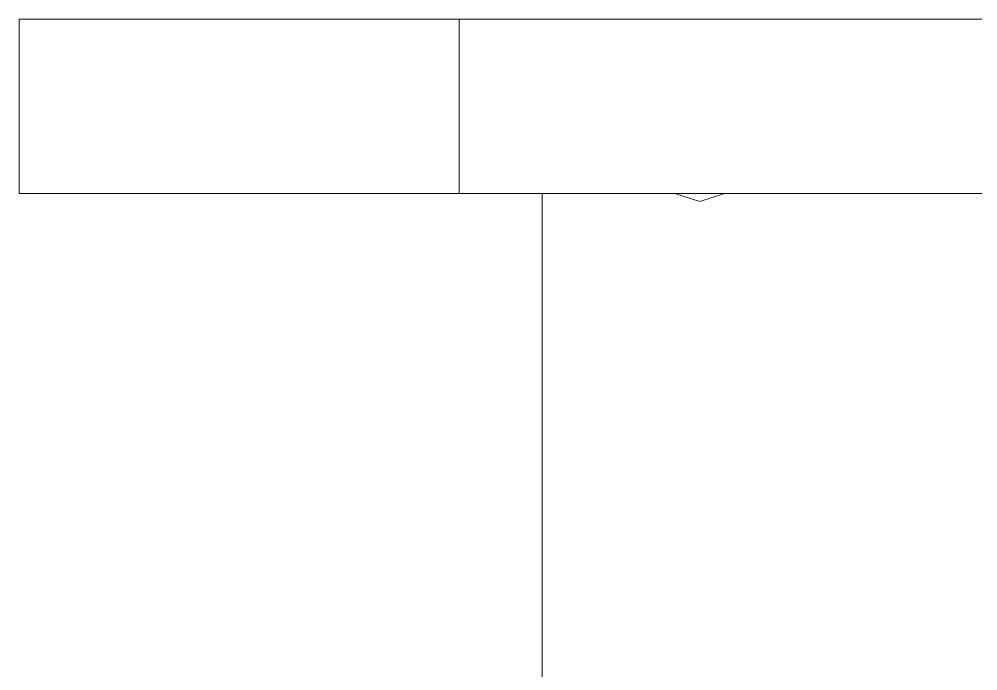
# Model space of a CAD drawing. Header units: millimetres. Extents: x 1341 to 37388, y -13954 to 1849.
# Drawn here: x 29420.49 to 29457.03, y 439.52 to 464.38 of the extents above; entities that cross this region are included whole.
import ezdxf

# ---------------------------------------------------------------- set-up
doc = ezdxf.new("R2010")
doc.units = ezdxf.units.MM
doc.layers.add('COMPONENTE', color=3, linetype='Continuous')

# ---------------------------------------------------------------- blocks, each defined once
blk = doc.blocks.new('TRANFORMADOR_IP00_TRAEL_VISTA_FRONT')
at = {"layer": 'COMPONENTE', "linetype": 'Continuous', "lineweight": 0}
for points in [[(4996.319, 3582.704), (4996.319, 3589.346)], [(4996.319, 3589.346), (5013.083, 3589.346)], [(5013.083, 3589.346), (5013.083, 3582.704)], [(5033.011, 3589.346), (5013.083, 3589.346)], [(5013.083, 3582.704), (4996.319, 3582.704)], [(5013.083, 3582.704), (5033.011, 3582.704)], [(5016.246, 3582.704), (5016.246, 3558.664)], [(5021.307, 3582.704), (5022.256, 3582.388), (5023.205, 3582.704)]]:
    blk.add_lwpolyline(points, dxfattribs=at)

msp = doc.modelspace()

# ---------------------------------------------------------------- block references
at = {"linetype": 'ByBlock'}
msp.add_blockref('TRANFORMADOR_IP00_TRAEL_VISTA_FRONT', (24424.173, -3124.971), dxfattribs=at)

doc.saveas('drawing.dxf')
